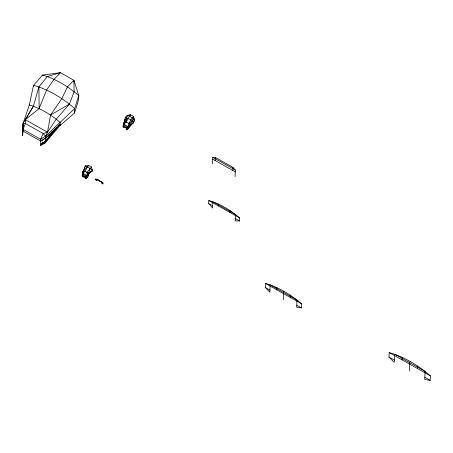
<?xml version="1.0" encoding="UTF-8"?>
<svg xmlns="http://www.w3.org/2000/svg" width="453" height="453" viewBox="0 0 453 453"><rect width="100%" height="100%" fill="white"/><g stroke="black" fill="none" stroke-linecap="round" stroke-linejoin="round"><path stroke-width="0.68" d="M56.291 127.837L55.447 129.303L54.145 129.858L52.933 131.546L51.71 132.157L50.572 133.952L49.23 134.49L47.888 136.489L46.744 136.834L45.447 138.771L43.822 138.997L42.129 140.906L40.493 140.962L22.837 130.996L22.944 126.064L23.369 124.309M88.822 175.084L85.832 177.412L82.304 175.424L82.389 174.694M123.227 126.908L123.595 124.394L125.356 121.529L126.466 117.655L128.137 115.589L130.77 114.819L133.454 116.33L134.405 120.198L133.584 122.888L126.744 129.399L127.316 126.987L128.182 126.721C129.994 123.261 134.382 120.764 133.454 116.33C130.509 119.898 128.023 124.139 127.74 128.828L126.744 129.394M87.808 174.026L88.482 174.02L92.435 170.832L91.483 166.964L88.799 165.453L85.221 165.934L82.44 173.963L82.282 175.855M129.937 125.849L127.769 128.035L126.778 128.471L123.25 126.483L123.335 125.753M22.86 131.013L22.973 125.322L23.335 124.252M82.304 175.424L83.437 170.673L88.799 165.453M123.25 126.483L124.53 121.636L124.009 123.443L124.122 123.04M47.497 132.219L25.311 119.7L39.128 108.567L46.591 90.017L54.043 79.281L60.442 72.684L42.548 75.09L33.522 85.294L29.326 105.039L23.046 123.493L22.65 135.617L22.905 129.247L25.51 123.573L25.311 119.7L33.369 106.251L38.918 86.885L47.293 76.546L60.442 72.684L73.862 80.26L78.777 95.538L78.612 99.598L74.513 113.035L60.085 125.43L45.289 142.746L40.306 145.577L40.56 139.213L43.165 133.533L47.497 132.219L56.246 119.162L69.417 104.094L74.128 91.693L73.862 80.26L67.463 86.851L61.84 98.624L50.56 115.022L47.497 132.219L45.555 136.194L45.289 142.746L40.306 145.577M87.355 176.523L86.795 177.769L85.804 178.34L82.265 176.347L82.344 173.918L83.437 170.673L86.919 172.31L88.505 173.533L88.567 175.192L85.832 177.412M130.696 125.368L130.719 124.773L128.794 123.284L125.356 121.529L123.29 124.977L123.21 127.401L123.29 124.977L125.385 117.338L127.191 115.3L130.77 114.819L128.001 118.284L126.506 121.993L123.743 124.218L123.261 126.127L126.795 128.12L133.618 121.987L134.433 119.388L129.49 116.132L127.191 115.3M22.729 133.154L22.86 128.086L23.267 127.361L22.831 128.862M22.78 130.045L23.046 123.493L33.369 106.251C43.177 109.994 52.299 115.566 60.204 122.463L60.085 125.43L58.035 125.453M33.471 86.58L33.522 85.294C48.828 89.581 62.69 98.25 74.694 108.527L74.513 113.035M40.328 145.594L40.374 144.416L45.34 141.568L60.136 124.218L45.481 138.023L40.493 140.962M51.931 133.839L51.97 132.871L53.431 132.078M73.811 81.614L73.862 80.26M82.265 176.347L82.344 173.918L85.045 171.251L87.52 166.772L92.469 170.022L88.505 173.533L86.846 176.46L86.795 177.769L85.798 178.34L85.849 177.066L86.37 175.928L87.236 175.668L87.854 172.989L86.914 172.463M82.876 173.029L83.426 170.962L82.327 174.286L82.814 174.558M85.034 171.574L83.437 170.673L82.293 175.232M85.187 166.744L85.221 165.934L87.52 166.772M91.449 167.78L91.483 166.964L86.919 172.31L88.505 173.533L88.822 175.169L86.8 177.536L85.81 178.103M88.12 175.991L88.42 175.639M95.719 179.779L95.747 178.969L98.046 179.807L102.067 182.287L102.995 183.057L102.961 183.867L102.004 183.742L102.067 182.287L96.699 179.258L96.642 180.713L95.719 179.779L96.653 180.311M98.029 180.254L98.046 179.807M100.713 181.772L100.73 181.319M123.816 124.082L123.952 123.635L123.561 124.966L123.731 124.377M129.065 127.044L129.365 126.693M133.454 116.33L134.207 119.586M133.584 122.888L133.618 121.987L131.047 120.005L125.385 117.338M208.669 203.499L208.788 200.532C220.277 203.748 230.656 210.243 239.671 217.955L239.552 220.922L235.452 220.962L235.707 214.654L212.836 201.744L212.582 208.052L208.669 203.499L212.672 205.758M212.553 163.884L212.814 157.333L215.277 157.412L232.933 167.378L235.322 170.034L235.056 176.585M215.152 160.521L215.277 157.412M218.51 206.019L218.589 204.06M229.948 212.468L230.028 210.515M232.808 170.487L232.933 167.378M265.237 287.457L265.401 283.402C278.855 287.253 291.03 294.841 301.636 303.855L301.471 307.91L296.692 307.287L296.987 300.005L270.147 284.858L269.858 292.14L265.237 287.457L269.937 290.113M276.811 289.841L276.902 287.593M283.272 299.71L283.606 291.381M290.226 297.417L290.316 295.163M388.997 357.077L389.178 352.576C404.478 356.862 418.346 365.531 430.35 375.809L430.169 380.316L424.744 379.557L425.073 371.375L394.574 354.161L394.246 362.343L388.997 357.077L394.337 360.09M402.139 359.886L402.241 357.292M409.495 370.95L409.869 361.596M417.389 368.493L417.49 365.899M82.418 174.586L82.542 174.179M123.363 125.645L123.414 125.305M82.678 173.482L82.299 174.994M82.791 173.318L83.092 172.112M83.154 171.761L83.007 172.202M124.201 122.61L124.02 123.154M125.209 118.845L124.524 121.88L124.547 121.285L125.356 121.529M123.811 123.765L123.709 124.201L128.182 126.721M82.865 172.712L83.437 170.673M22.978 129.377L23.369 128.04M123.244 126.053L123.482 125.232M123.239 126.285L124.337 122.508M88.505 173.533L90.204 168.284M46.71 139.96L47.214 138.425L48.08 138.352M82.995 172.44L84.938 167.372M87.078 177.214L87.35 176.891M128.023 128.273L128.295 127.95M48.975 137.304L49.632 135.356L50.951 134.988M87.531 176.681L87.927 176.217M128.476 127.74L128.867 127.276M54.088 131.308L54.666 129.801L55.43 129.739M88.55 175.481L88.488 173.822M129.496 126.54L129.768 126.228M87.236 175.668L82.797 173.159L82.316 175.073L85.849 177.066L86.846 176.46L87.236 175.668L86.919 172.31M45.289 142.746L52.299 131.427M127.74 128.828L129.524 125.951M41.517 143.76L42.588 142.236L44.19 142.225L45.368 140.792L46.342 140.39M86.036 177.972L87.004 177.299M126.982 129.031L127.95 128.358M126.778 128.471L130.707 125.124L127.746 128.59L126.755 129.162M22.905 129.247L40.56 139.213L45.555 136.194L74.694 108.527L78.777 95.538C68.171 86.529 55.996 78.941 42.548 75.09M88.335 173.55L89.383 172.604M88.392 173.624L92.435 170.832M132.519 119.264L133.505 118.618M50.56 115.022L69.417 104.094M128.794 123.284L132.565 121.098M123.29 124.977L127.791 127.519L127.361 127.276M23.046 123.493L25.51 123.573L43.165 133.533L45.555 136.194M29.326 105.039L33.369 106.251M212.814 157.333L235.322 170.034M212.74 159.162L235.249 171.863M127.287 127.61L127.774 127.882M208.788 200.532L239.671 217.955M235.549 218.663L239.552 220.922M58.941 124.785L60.085 125.43M95.747 178.969L102.995 183.057M102.021 183.34L102.961 183.867M82.825 174.19L82.344 173.918L86.846 176.46M86.342 176.551L86.829 176.829M389.178 352.576L430.35 375.809M265.401 283.402L301.636 303.855M424.835 377.304L430.169 380.316M296.772 305.26L301.471 307.91M126.466 117.655L126.506 121.993M38.918 86.885L39.128 108.567"/></g></svg>
